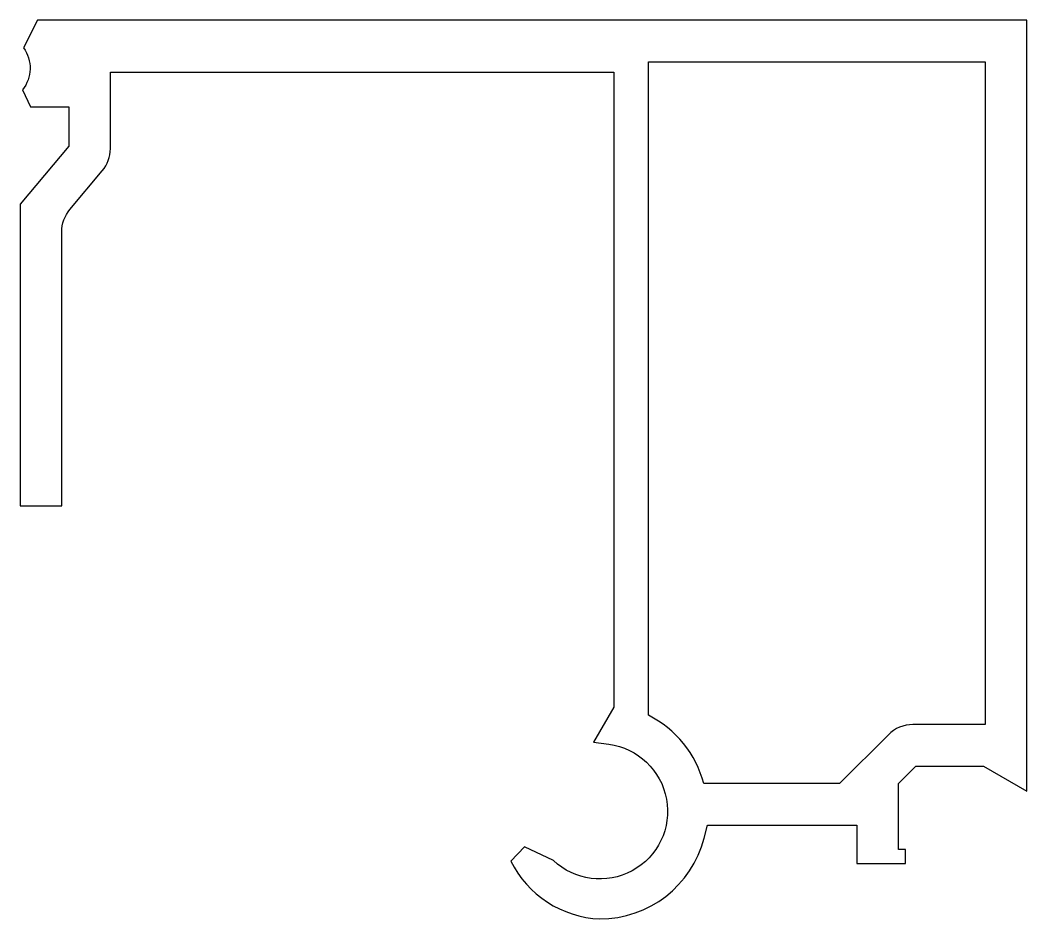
# Model space of a CAD drawing. Header units: millimetres. Extents: x -29 to 0, y -3.9 to 22.
import ezdxf

# ---------------------------------------------------------------- set-up
doc = ezdxf.new("R2010")
doc.units = ezdxf.units.MM

msp = doc.modelspace()

# ---------------------------------------------------------------- linework, layer by layer
for points in [[(-28.5, 22), (-28.904, 21.205, -0.339409), (-28.934, 19.988), (-28.7, 19.5), (-27.6, 19.5), (-27.6, 18.368), (-29, 16.7), (-29, 8), (-27.8, 8), (-27.8, 15.899, -0.176327), (-27.566, 16.542), (-26.634, 17.653, 0.176327), (-26.4, 18.296), (-26.4, 20.5), (-11.9, 20.5), (-11.9, 2.203), (-12.484, 1.192), (-12.04, 1.133, -1.373176), (-13.64, -2.217), (-14.473, -1.828), (-14.869, -2.233, 0.274409), (-12.3, -3.9, 0.341999), (-9.298, -1.575), (-9.202, -1.2), (-4.9, -1.2), (-4.9, -2.3), (-3.5, -2.3), (-3.5, -1.9), (-3.7, -1.9), (-3.7, 0), (-3.2, 0.5), (-1.246, 0.5), (0, -0.22), (0, 22), (-28.5, 22)], [(-3.99, 1.407), (-5.397, 0), (-9.305, 0, 0.213458), (-10.9, 1.966), (-10.9, 20.8), (-1.2, 20.8), (-1.2, 1.7), (-3.283, 1.7, 0.198912), (-3.99, 1.407)]]:
    msp.add_lwpolyline(points, format="xyb", close=True)

doc.saveas('drawing.dxf')
